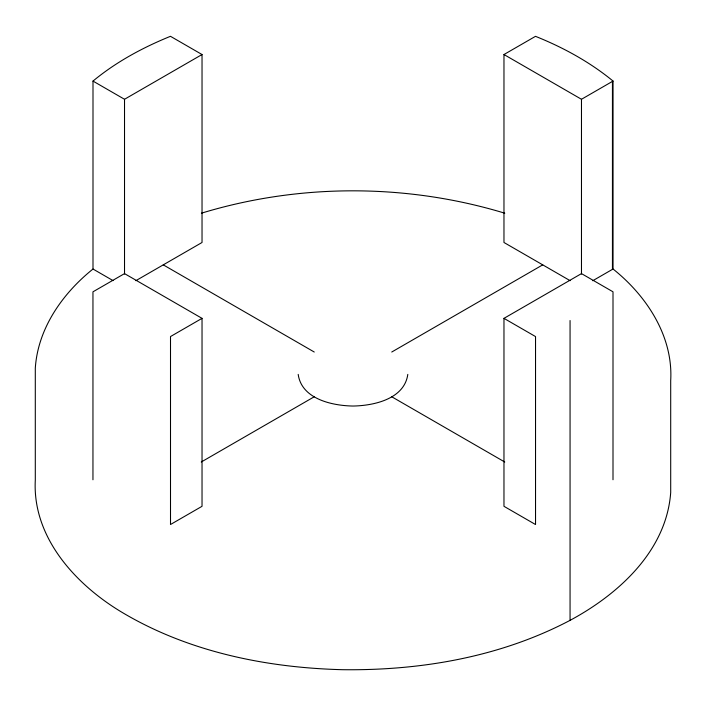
<?xml version="1.0" encoding="UTF-8"?>
<svg xmlns="http://www.w3.org/2000/svg" width="706" height="706" viewBox="0 0 706 706"><rect width="100%" height="100%" fill="white"/><g stroke="black" fill="none" stroke-linecap="round" stroke-linejoin="round"><path stroke-width="1.06" d="M407.803 374.392C404.379 399.04 373.898 405.685 353 406.038C332.102 405.685 301.621 399.04 298.197 374.392M570.139 280.679L503.969 242.485L503.969 54.53L535.492 36.333C563.264 47.461 589.872 62.022 613.046 81.058L613.046 269.012C646.564 295.761 673.277 336.215 670.7 380.587L670.7 492.461C666.499 550.83 618.624 594.267 570.06 620.353C500.36 657.074 420.476 670.735 342.269 669.694C265.456 667.691 187.178 651.585 120.761 611.581C75.013 583.88 32.255 536.957 35.3 480.071L35.3 368.197C37.877 328.334 62.605 293.387 92.998 269.03L92.998 81.084C116.066 61.934 142.771 47.558 170.464 36.306L202.031 54.53L202.031 242.485L135.861 280.679M92.998 81.084L124.521 99.281L202.031 54.53M202.031 318.353L170.508 336.55L170.508 524.505L202.031 506.308L202.031 318.353L124.521 273.61L92.954 291.825L92.954 479.78M503.969 54.53L581.479 99.281L613.046 81.058M201.254 462.006L314.249 396.772M391.751 352.02L542.729 264.856M503.969 318.353L535.536 336.577L535.536 524.532L503.969 506.308L503.969 318.353L581.479 273.61L613.002 291.807L613.002 479.753M592.74 280.732L613.046 269.012M201.431 213.186C299.503 183.304 406.682 183.445 504.772 213.186M163.271 264.856L314.249 352.02M391.751 396.772L504.746 462.006M92.998 269.03L113.057 280.609M612.446 81.402L612.446 269.348M581.479 99.281L581.479 274.043M570.06 320.524L570.06 620.353M124.521 99.281L124.521 274.043"/></g></svg>
